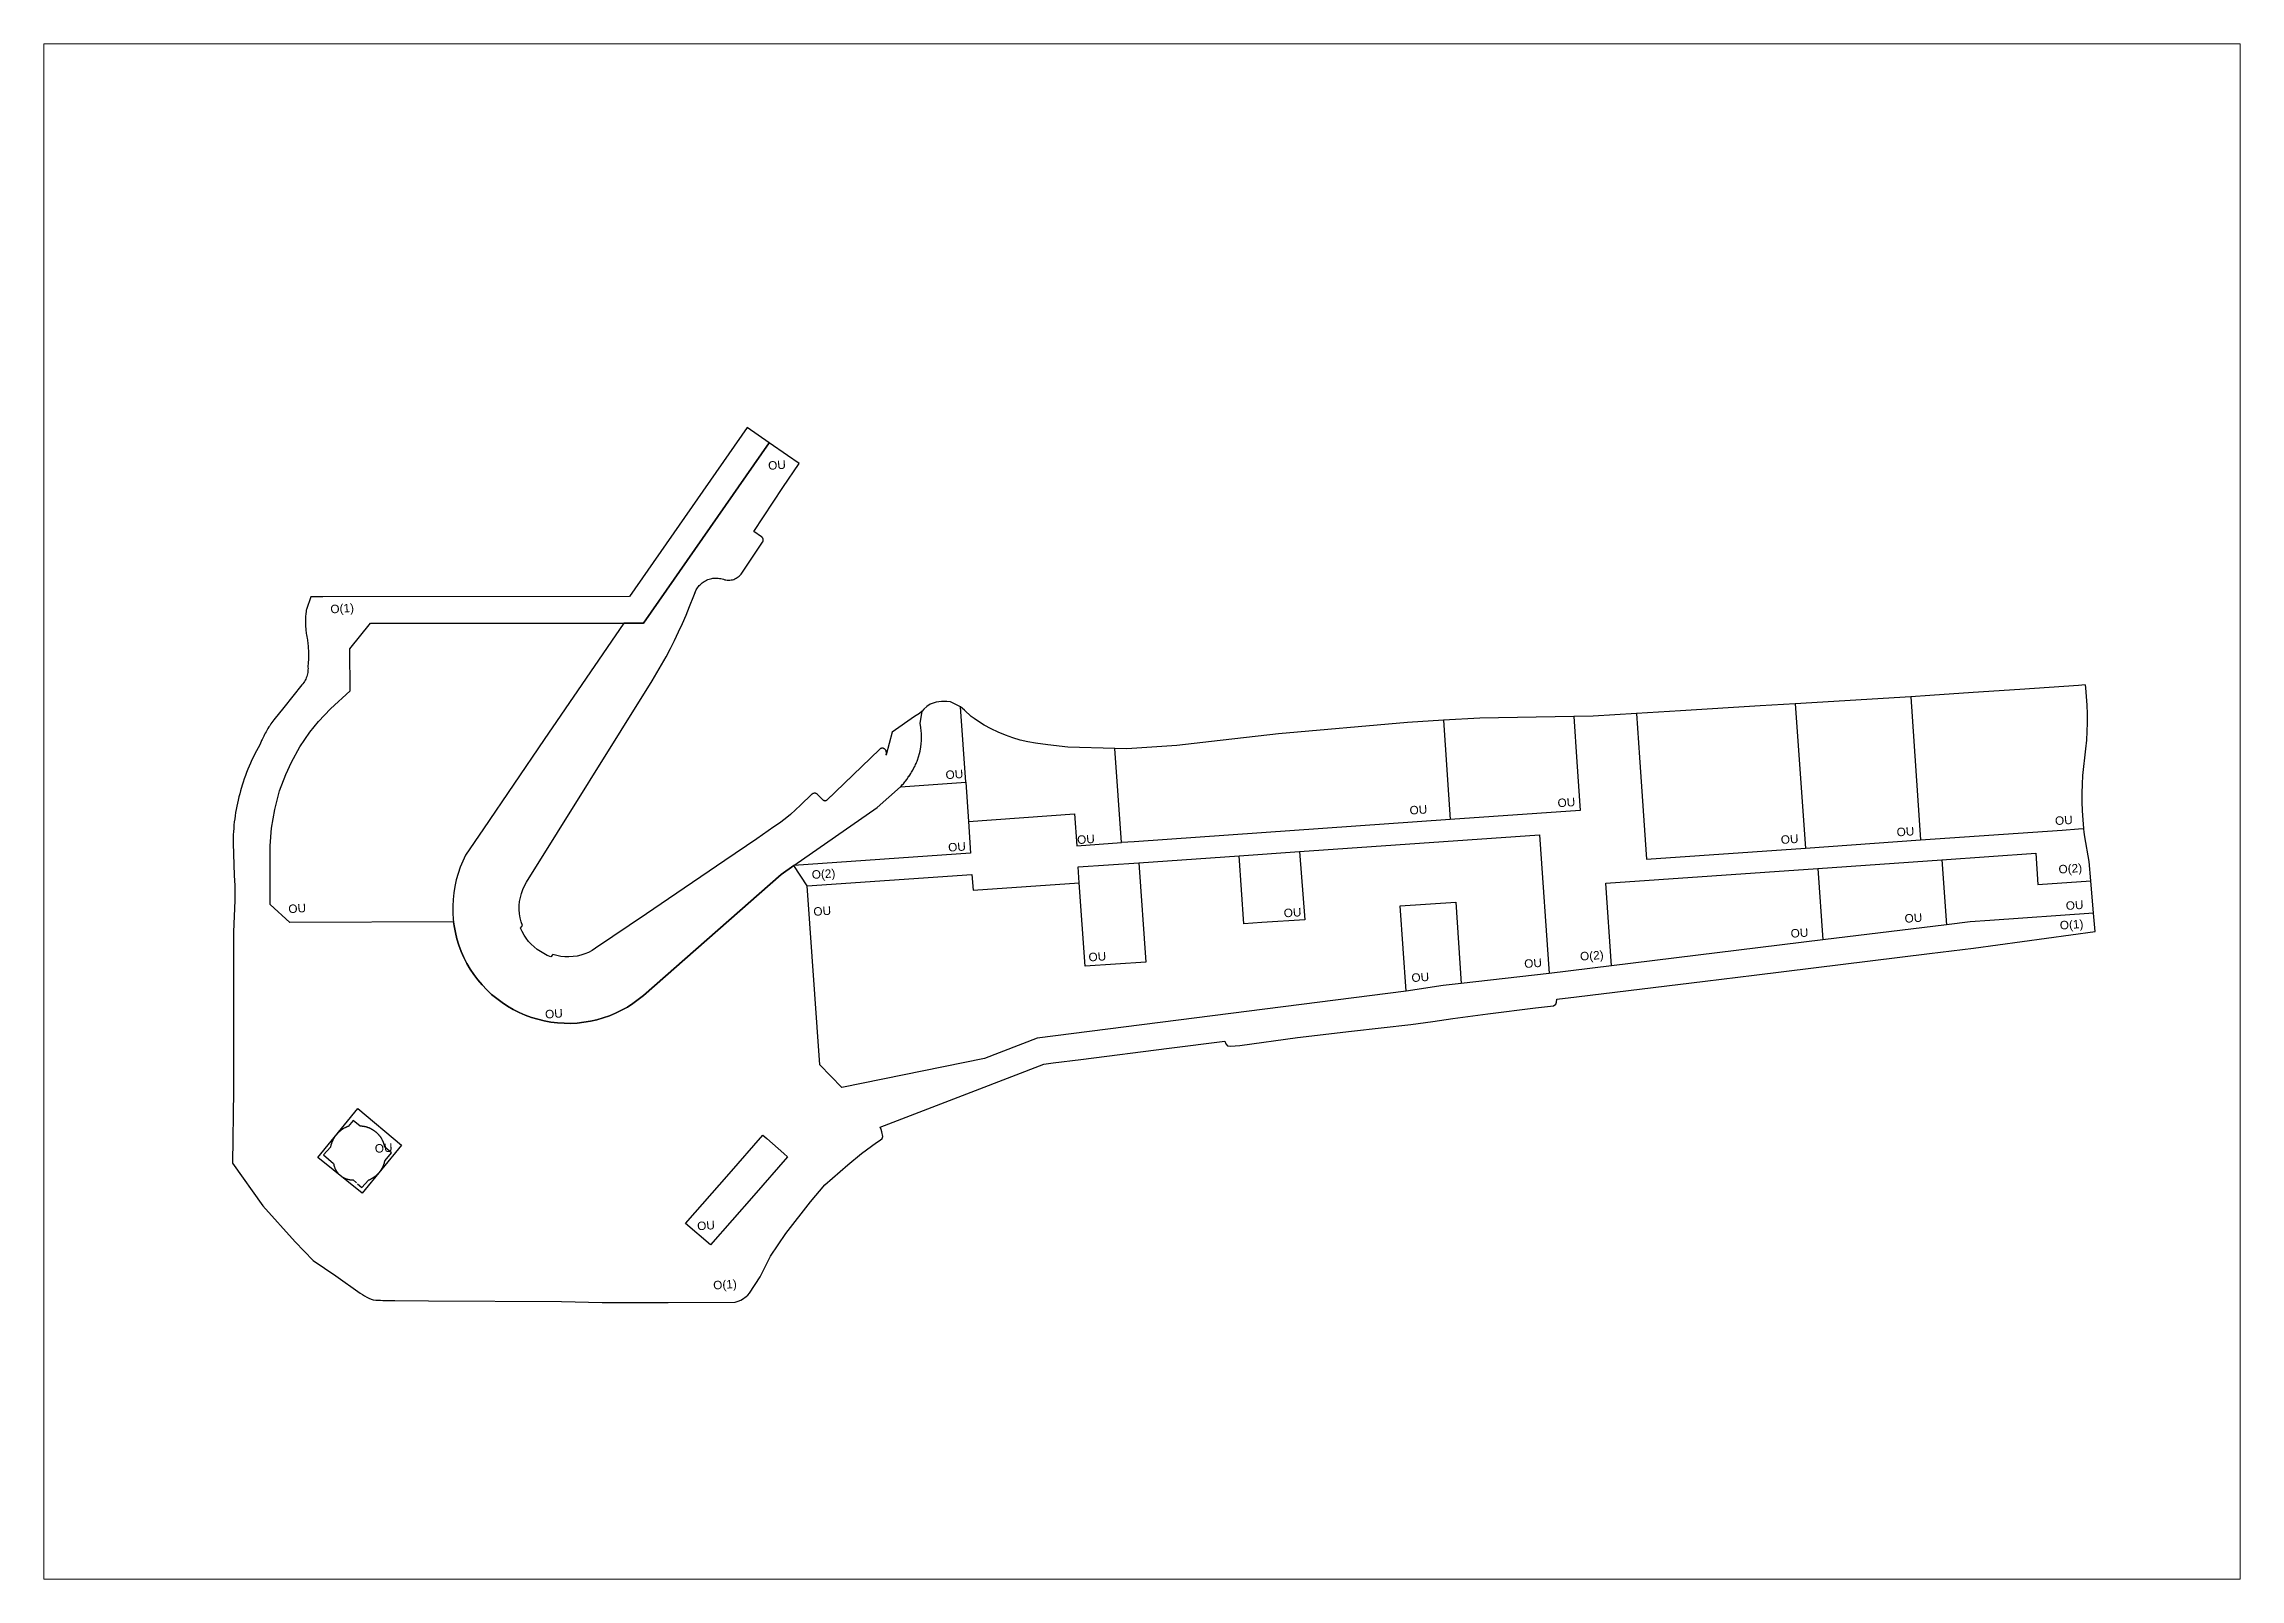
# Paper-space layout 'Layout1' of a CAD drawing. Header units: metres. Extents: x -663 to 991, y -393 to 763.
# The model-space entities are those that its viewports show. They can reach past a viewport. Long polylines and large blocks are cut down to what shows.
import ezdxf
from ezdxf.enums import TextEntityAlignment as Align

# ---------------------------------------------------------------- set-up
doc = ezdxf.new("R2010")
doc.units = ezdxf.units.M
doc.header["$MEASUREMENT"] = 0
doc.layers.get('0').update_dxf_attribs({"color": 4})
doc.layers.add('arc', color=4, linetype='Continuous', lineweight=30)
doc.layers.add('OZP_ZLABEL', color=4, linetype='Continuous', lineweight=0)
doc.styles.add('Arial', font='arial.ttf')

msp = doc.modelspace()

# ---------------------------------------------------------------- linework, layer by layer
at = {"layer": 'arc'}
for p, q in [((834493.647, 818132.1987), (834489.68, 818188.9407)), ((835118.343, 818191.3527), (835125.942, 818082.6477)), ((835205.331, 818196.6427), (835212.766, 818088.7177)), ((834853.477, 818178.8727), (834858.522, 818104.0457)), ((834610.993, 818086.7457), (834605.962, 818157.5547)), ((834426.893, 818113.1727), (834444.628, 818128.7717)), ((834444.628, 818128.7717), (834493.647, 818132.1987)), ((834493.647, 818132.1987), (834495.707, 818102.7427)), ((834364.181, 818069.4927), (834426.893, 818113.1727)), ((835125.942, 818082.6477), (835212.766, 818088.7177)), ((834623.99, 818071.6157), (834699.605, 818076.9007)), ((834699.605, 818076.9007), (834745.083, 818080.0787)), ((835135.238, 818067.2587), (835228.831, 818073.8017)), ((835228.831, 818073.8017), (835232.208, 818024.8957)), ((834374.299, 818054.1607), (834364.181, 818069.4927)), ((835135.238, 818067.2587), (835138.999, 818013.4607)), ((835232.208, 818024.8957), (835138.999, 818013.4607)), ((835250.058, 818027.0857), (835232.208, 818024.8957)), ((835138.999, 818013.4607), (834979.97, 817993.9977)), ((834932.96, 817988.1867), (834866.844, 817980.6157)), ((834979.97, 817993.9977), (834932.96, 817988.1867)), ((834853.302, 817979.0647), (834825.29, 817974.8547)), ((834866.844, 817980.6157), (834853.302, 817979.0647)), ((834005.795, 817849.7377), (834035.775, 817886.4317))]:
    msp.add_line(p, q, dxfattribs=at)
at = {"layer": 'arc', "flags": 128}
msp.add_lwpolyline([(834345.544, 818387.9167), (834329.103, 818399.3047), (834240.488, 818272.0507), (834009.599, 818271.9267), (834000.58, 818271.9217), (833997.164, 818262.3807), (833997.058, 818261.6887), (833996.896, 818260.4997), (833996.747, 818259.2087), (833996.679, 818258.5117), (833996.6, 818257.5767), (833996.534, 818256.6177), (833996.479, 818255.5687), (833996.445, 818254.5697), (833996.427, 818253.5697), (833996.424, 818252.7437), (833996.443, 818251.4697), (833996.483, 818250.3207), (833996.548, 818249.1227), (833996.638, 818247.9127), (833996.72, 818247.0297), (833996.794, 818246.3337), (833996.926, 818245.2417), (833997.07, 818244.2017), (833997.241, 818243.1147), (833997.469, 818241.8347), (833997.742, 818240.3697), (833997.891, 818239.4307), (833998.033, 818238.5047), (833998.172, 818237.4007), (833998.305, 818236.2577), (833998.424, 818235.0637), (833998.527, 818233.8537), (833998.597, 818232.7707), (833998.654, 818231.6717), (833998.697, 818230.4727), (833998.711, 818229.8727), (833998.723, 818229.1807), (833998.724, 818228.1237), (833998.711, 818227.0237), (833998.618, 818224.5047), (833998.492, 818222.6297), (833998.371, 818221.2847), (833998.214, 818219.8457), (833998.323, 818218.8277), (833998.372, 818217.8057), (833998.363, 818216.7827), (833998.294, 818215.7617), (833998.167, 818214.7467), (833997.981, 818213.7407), (833997.737, 818212.7467), (833997.436, 818211.7687), (833997.079, 818210.8097), (833996.667, 818209.8737), (833996.201, 818208.9627), (833995.684, 818208.0797), (833995.116, 818207.2287), (833994.5, 818206.4117), (833993.838, 818205.6317), (833980.211, 818188.5857), (833972.681, 818179.2357), (833971.964, 818178.2727), (833971.147, 818177.1357), (833970.434, 818176.1097), (833969.559, 818174.7997), (833968.924, 818173.8117), (833968.211, 818172.6647), (833967.544, 818171.5487), (833966.748, 818170.1617), (833966.193, 818169.1537), (833965.606, 818168.0507), (833965.037, 818166.9377), (833964.259, 818165.3417), (833963.868, 818164.5037), (833963.436, 818163.5467), (833963.155, 818162.9057), (833962.08, 818160.2987), (833960.819, 818158.0777), (833959.597, 818155.8337), (833958.415, 818153.5697), (833957.272, 818151.2857), (833956.17, 818148.9807), (833955.107, 818146.6577), (833954.086, 818144.3167), (833953.105, 818141.9577), (833952.166, 818139.5827), (833951.269, 818137.1907), (833950.413, 818134.7837), (833949.599, 818132.3627), (833948.828, 818129.9267), (833947.622, 818125.7827), (833946.964, 818123.4727), (833946.345, 818121.1517), (833945.767, 818118.8207), (833945.23, 818116.4787), (833944.734, 818114.1287), (833944.279, 818111.7697), (833943.866, 818109.4037), (833943.493, 818107.0307), (833943.163, 818104.6517), (833942.873, 818102.2677), (833942.626, 818099.8777), (833942.42, 818097.4847), (833942.256, 818095.0887), (833942.134, 818092.6897), (833942.054, 818090.2887), (833942.013, 818086.3877), (833942.843, 818061.9727), (833943.048, 818058.2037), (833943.187, 818054.4317), (833943.261, 818050.6587), (833943.268, 818046.8847), (833943.21, 818043.1107), (833942.223, 818019.5727), (833942.236, 817939.8587), (833942.16, 817899.9997), (833941.507, 817845.4517), (833964.235, 817813.2087), (833988.677, 817786.1057), (834002.376, 817772.0247), (834019.281, 817760.5867), (834037.714, 817747.4847), (834039.496, 817746.3747), (834041.036, 817745.4297), (834042.583, 817744.4957), (834044.136, 817743.5717), (834045.813, 817742.9017), (834047.558, 817742.4377), (834049.346, 817742.1857), (834051.152, 817742.1497), (834052.957, 817742.0767), (834054.764, 817742.0197), (834056.57, 817741.9767), (834058.377, 817741.9497), (834060.184, 817741.9377), (834061.991, 817741.9407), (834063.798, 817741.9597), (834089.232, 817741.5617), (834189.17, 817741.0927), (834219.96, 817740.4837), (834269.713, 817740.4017), (834320.077, 817740.6737), (834322.253, 817741.3157), (834324.267, 817742.1067), (834325.584, 817742.8647), (834328.314, 817744.9477), (834329.488, 817745.9927), (834330.732, 817747.3487), (834338.952, 817759.7527), (834346.594, 817775.3017), (834358.152, 817792.4807), (834376.739, 817816.2337), (834387.669, 817829.0167), (834404.859, 817844.0867), (834415.278, 817852.6347), (834426.377, 817860.8557), (834429.136, 817862.7057), (834430.618, 817863.8557), (834431.342, 817865.5047), (834430.542, 817868.8837), (834429.982, 817870.6017), (834429.275, 817872.4137), (834501.13, 817900.1867), (834552.389, 817919.8947), (834559.545, 817920.8057), (834580.378, 817923.4597), (834646.925, 817931.9357), (834688.682, 817937.2557), (834689.456, 817935.1987), (834690.753, 817933.8247), (834692.99, 817933.4477), (834700.046, 817934.0187), (834743.392, 817940.0637), (834784.218, 817944.8467), (834828.885, 817949.8777), (834845.297, 817952.0817), (834860.46, 817954.3727), (834886.823, 817957.8427), (834922.704, 817962.3367), (834936.203, 817963.8657), (834937.939, 817965.1077), (834938.643, 817966.6397), (834938.842, 817968.7577), (834953.571, 817970.5647), (835050.571, 817982.4637), (835087.375, 817986.9787), (835219.515, 818003.1877), (835252.625, 818007.2497), (835344.187, 818019.6867), (835343, 818033.6187), (835340.915, 818058.0797), (835339.686, 818072.5047), (835336.396, 818091.0897), (835335.806, 818094.5147), (835335.672, 818097.1117), (835335.649, 818097.3077), (835335.052, 818103.9717), (835334.653, 818110.6507), (835334.45, 818117.3377), (835334.442, 818124.0287), (835334.632, 818130.7167), (835335.017, 818137.3957), (835335.598, 818144.0617), (835336.374, 818150.7067), (835337.182, 818157.2687), (835337.787, 818163.8477), (835338.189, 818170.4417), (835338.387, 818177.0447), (835338.381, 818183.6517), (835338.172, 818190.2547), (835337.758, 818196.8487), (835337.142, 818203.4267), (835337.071, 818203.9427), (835336.972, 818204.4537), (835336.845, 818204.9587), (835336.691, 818205.4567), (835331.677, 818205.1217), (835287.36, 818202.1587), (835252.25, 818199.8117), (835219.703, 818197.6127), (835205.331, 818196.6427), (835118.343, 818191.3527), (835091.812, 818189.7497), (835031.937, 818185.9997), (834998.711, 818183.9177), (834966.122, 818181.8747), (834951.486, 818181.6497), (834880.689, 818180.5347), (834853.477, 818178.8727), (834826.437, 818177.2497), (834729.187, 818168.7497), (834678.625, 818162.8117), (834652.562, 818159.9367), (834615.062, 818157.3117), (834605.962, 818157.5547), (834570.562, 818158.4997), (834555.437, 818160.4997), (834546.312, 818161.6867), (834540.5, 818162.6867), (834534.75, 818163.9997), (834529.062, 818165.6867), (834523.5, 818167.6247), (834518.062, 818169.8747), (834512.75, 818172.4367), (834507.562, 818175.3117), (834502.562, 818178.4367), (834500, 818180.2497), (834497.75, 818181.8117), (834492.812, 818186.3747), (834489.68, 818188.9407), (834484.286, 818191.8107), (834482.088, 818192.6347), (834479.523, 818193.0477), (834475.494, 818193.0017), (834471.505, 818192.4607), (834466.977, 818190.9607), (834464.319, 818189.1697), (834462.141, 818187.3017), (834460.825, 818185.6387), (834458.739, 818183.9497), (834455.039, 818181.6197), (834438.28, 818169.8747), (834433.803, 818152.7937), (834433.836, 818153.0117), (834433.863, 818153.1827), (834433.888, 818153.3807), (834433.905, 818153.5597), (834433.921, 818153.7857), (834433.928, 818153.9557), (834433.931, 818154.1337), (834433.93, 818154.2897), (834433.922, 818154.5127), (834433.911, 818154.6927), (834433.895, 818154.8657), (834433.878, 818155.0227), (834433.853, 818155.2027), (834433.832, 818155.3337), (834433.768, 818155.6227), (834433.676, 818155.9037), (834433.556, 818156.1747), (834433.411, 818156.4317), (834433.241, 818156.6737), (834433.048, 818156.8987), (834432.834, 818157.1027), (834432.6, 818157.2847), (834432.35, 818157.4427), (834432.086, 818157.5747), (834431.81, 818157.6807), (834431.524, 818157.7597), (834431.233, 818157.8087), (834430.938, 818157.8297), (834430.642, 818157.8217), (834430.349, 818157.7847), (834430.06, 818157.7177), (834429.78, 818157.6237), (834429.51, 818157.5027), (834429.253, 818157.3557), (834429.013, 818157.1837), (834428.79, 818156.9887), (834389.128, 818118.6897), (834388.905, 818118.5047), (834388.659, 818118.3527), (834388.393, 818118.2387), (834388.113, 818118.1637), (834387.826, 818118.1307), (834387.537, 818118.1387), (834387.252, 818118.1887), (834386.977, 818118.2797), (834386.718, 818118.4087), (834386.48, 818118.5737), (834386.22, 818118.8217), (834382.132, 818123.0557), (834381.915, 818123.2587), (834381.68, 818123.4397), (834381.428, 818123.5957), (834381.161, 818123.7267), (834380.883, 818123.8307), (834380.597, 818123.9067), (834380.304, 818123.9537), (834380.007, 818123.9717), (834379.711, 818123.9607), (834379.417, 818123.9197), (834379.128, 818123.8497), (834378.848, 818123.7527), (834378.579, 818123.6277), (834378.323, 818123.4767), (834378.084, 818123.3017), (834377.863, 818123.1037), (834369.302, 818114.8367), (834365.516, 818111.3047), (834361.613, 818107.9027), (834357.596, 818104.6367), (834353.47, 818101.5087), (834353.374, 818101.4407), (834349.24, 818098.5227), (834336.276, 818089.6997), (834312.165, 818073.2897), (834269.74, 818044.4157), (834253.269, 818033.2057), (834214.984, 818007.1497), (834212.392, 818005.5237), (834209.673, 818004.1177), (834206.848, 818002.9437), (834203.934, 818002.0077), (834200.952, 818001.3187), (834197.924, 818000.8787), (834194.869, 818000.6937), (834191.81, 818000.7627), (834188.766, 818001.0857), (834185.761, 818001.6617), (834182.813, 818002.4847), (834181.316, 818000.7377), (834178.572, 818001.8317), (834175.919, 818003.1297), (834173.37, 818004.6227), (834170.942, 818006.3037), (834168.646, 818008.1627), (834166.498, 818010.1897), (834164.508, 818012.3727), (834162.688, 818014.6987), (834161.048, 818017.1557), (834159.598, 818019.7297), (834158.346, 818022.4047), (834159.885, 818024.1997), (834158.893, 818027.1287), (834158.152, 818030.1307), (834157.665, 818033.1847), (834157.437, 818036.2677), (834157.469, 818039.3597), (834157.76, 818042.4377), (834158.31, 818045.4807), (834159.113, 818048.4667), (834160.164, 818051.3747), (834161.456, 818054.1837), (834162.98, 818056.8747), (834257.497, 818208.5257), (834261.132, 818214.4917), (834264.645, 818220.5307), (834268.035, 818226.6397), (834271.3, 818232.8157), (834274.439, 818239.0567), (834277.452, 818245.3607), (834280.335, 818251.7237), (834283.089, 818258.1447), (834285.712, 818264.6197), (834288.886, 818272.6897), (834289.865, 818275.1777), (834290.258, 818276.0957), (834290.704, 818276.9897), (834291.201, 818277.8557), (834291.749, 818278.6907), (834292.345, 818279.4927), (834292.987, 818280.2577), (834293.673, 818280.9847), (834294.4, 818281.6687), (834295.166, 818282.3097), (834295.969, 818282.9047), (834296.805, 818283.4517), (834297.671, 818283.9477), (834298.566, 818284.3927), (834299.485, 818284.7837), (834300.425, 818285.1207), (834301.383, 818285.4017), (834302.357, 818285.6257), (834303.342, 818285.7927), (834304.335, 818285.9017), (834305.332, 818285.9517), (834306.331, 818285.9427), (834307.328, 818285.8757), (834308.319, 818285.7497), (834309.3, 818285.5667), (834310.27, 818285.3257), (834311.223, 818285.0277), (834312.166, 818284.7457), (834313.129, 818284.5417), (834314.105, 818284.4167), (834315.088, 818284.3727), (834316.072, 818284.4097), (834317.049, 818284.5267), (834318.014, 818284.7237), (834318.958, 818284.9987), (834319.878, 818285.3507), (834320.765, 818285.7767), (834321.614, 818286.2737), (834322.42, 818286.8387), (834323.177, 818287.4687), (834323.88, 818288.1577), (834324.523, 818288.9017), (834325.104, 818289.6977), (834334.174, 818303.2447), (834340.67, 818312.9477), (834340.822, 818313.2007), (834340.949, 818313.4677), (834341.048, 818313.7457), (834341.12, 818314.0317), (834341.163, 818314.3227), (834341.177, 818314.6177), (834341.163, 818314.9127), (834341.119, 818315.2037), (834341.048, 818315.4897), (834340.948, 818315.7677), (834340.822, 818316.0337), (834340.67, 818316.2867), (834340.494, 818316.5237), (834340.295, 818316.7417), (834340.076, 818316.9397), (834339.839, 818317.1147), (834334.004, 818320.9977), (834355.875, 818354.0617), (834368.25, 818372.1867), (834359.5, 818378.2497)], close=True, dxfattribs=at)
for points in [[(834236.23, 818252.0487), (834250.936, 818252.0567), (834345.544, 818387.9167)], [(834015.248, 818187.5427), (834030.052, 818200.9997), (834029.85, 818232.6867), (834045.337, 818251.9457), (834236.23, 818252.0487)], [(834236.23, 818252.0487), (834176.136, 818164.3627), (834130.474, 818097.1437), (834116.993, 818077.2987), (834114.839, 818072.7967), (834112.948, 818068.1787), (834111.324, 818063.4597), (834109.974, 818058.6547), (834108.902, 818053.7807), (834108.111, 818048.8527), (834107.605, 818043.8877), (834107.384, 818038.9017), (834107.449, 818033.9117), (834107.801, 818028.9337), (834108, 818027.1267)], [(833969.89, 818040.2267), (833969.928, 818062.4427), (833969.964, 818084.4137), (833970.93, 818097.5337), (833973.343, 818111.6387), (833977.02, 818125.7287), (833981.574, 818138.0947), (833985.879, 818147.4477), (833992.312, 818158.9477), (833999.722, 818169.8427), (834006.164, 818177.8767), (834015.248, 818187.5427)], [(834444.628, 818128.7717), (834444.672, 818128.8207), (834444.721, 818128.8747), (834444.843, 818129.0087), (834445.11, 818129.3037), (834446.168, 818130.5087), (834446.682, 818131.1037), (834447.235, 818131.7687), (834447.84, 818132.5207), (834448.206, 818132.9827), (834449.212, 818134.2967), (834450.427, 818135.9747), (834450.777, 818136.5137), (834451.001, 818136.8497), (834451.518, 818137.6077), (834452.211, 818138.6867), (834452.416, 818139.0227), (834452.646, 818139.3917), (834452.916, 818139.8417), (834453.79, 818141.3237), (834454.67, 818142.9677), (834455.235, 818144.0637), (834455.518, 818144.6287), (834455.9, 818145.4757), (834456.232, 818146.2397), (834456.614, 818147.1027), (834456.996, 818148.0827), (834457.328, 818148.9297), (834458.153, 818151.3457), (834458.82, 818153.8237), (834459.298, 818155.7147), (834459.859, 818158.8467), (834460.137, 818161.0197), (834460.368, 818163.5857), (834460.4, 818165.2017), (834460.421, 818167.0337), (834460.363, 818168.8987), (834460.221, 818170.9677), (834459.937, 818173.4217), (834459.693, 818175.1257), (834459.43, 818176.4437), (834460.825, 818185.6387)], [(834951.486, 818181.6497), (834953.896, 818147.5127), (834956.457, 818110.8907), (834858.522, 818104.0457)], [(834998.711, 818183.9177), (835001.085, 818150.8067), (835006.431, 818074.2927), (835125.942, 818082.6477)], [(834433.803, 818152.7937), (834433.769, 818152.6527), (834433.728, 818152.4867)], [(834495.707, 818102.7427), (834575.548, 818108.3277), (834577.22, 818084.3857), (834610.993, 818086.7457)], [(834858.522, 818104.0457), (834620.579, 818087.4157), (834610.993, 818086.7457)], [(834495.707, 818102.7427), (834497.377, 818078.8047), (834364.181, 818069.4927)], [(834745.083, 818080.0787), (834925.654, 818092.6997), (834932.96, 817988.1867)], [(835212.766, 818088.7177), (835319.27, 818096.1627), (835331.665, 818097.0297), (835335.649, 818097.3077)], [(834579.173, 818056.4537), (834578.337, 818068.4247), (834623.99, 818071.6157)], [(834623.99, 818071.6157), (834629.22, 817996.7997), (834583.568, 817993.5917), (834579.173, 818056.4537)], [(834716.664, 818026.4687), (834703.196, 818025.5387), (834699.605, 818076.9007)], [(834745.083, 818080.0787), (834748.986, 818028.7057), (834716.664, 818026.4687)], [(835228.831, 818073.8017), (835299.434, 818078.7377), (835301.075, 818055.2947), (835340.915, 818058.0797)], [(834364.181, 818069.4927), (834354.591, 818062.8127), (834250.993, 817971.6387), (834247.117, 817968.4947), (834243.067, 817965.5787), (834238.857, 817962.8987), (834234.5, 817960.4657), (834230.01, 817958.2857), (834225.402, 817956.3677), (834220.693, 817954.7167), (834215.896, 817953.3397), (834211.028, 817952.2397), (834206.105, 817951.4207), (834201.143, 817950.8857), (834196.158, 817950.6357), (834191.168, 817950.6727), (834186.188, 817950.9957), (834181.234, 817951.6047), (834176.324, 817952.4967), (834171.473, 817953.6687), (834166.697, 817955.1167), (834162.012, 817956.8377), (834157.433, 817958.8237), (834152.977, 817961.0697), (834148.656, 817963.5667), (834144.486, 817966.3087), (834140.48, 817969.2847), (834136.651, 817972.4867), (834133.012, 817975.9017), (834129.576, 817979.5207), (834126.352, 817983.3317), (834123.353, 817987.3197), (834120.588, 817991.4747), (834118.065, 817995.7807), (834115.794, 818000.2247), (834113.781, 818004.7917), (834112.034, 818009.4667), (834110.558, 818014.2337), (834109.358, 818019.0787), (834108.438, 818023.9837), (834108, 818027.1267)], [(834374.299, 818054.1607), (834498.378, 818062.6617), (834499.188, 818050.8637), (834579.173, 818056.4537)], [(834825.29, 817974.8547), (834547.384, 817939.4187), (834507.882, 817924.2087), (834400.422, 817902.3307), (834383.724, 817919.3337), (834374.299, 818054.1607)], [(834979.97, 817993.9977), (834975.628, 818056.1007), (835135.238, 818067.2587)], [(834108, 818027.1267), (833984.641, 818026.6997), (833969.89, 818040.2267)], [(834825.29, 817974.8547), (834820.773, 818039.0097), (834862.709, 818041.9417), (834866.844, 817980.6157)], [(835343, 818033.6187), (835264.778, 818028.1967), (835250.058, 818027.0857)], [(834035.775, 817886.4317), (834068.673, 817858.8167), (834039.196, 817822.6357), (834005.795, 817849.7377)], [(834343.936, 817863.8127), (834356.725, 817852.6127), (834359.508, 817850.1747), (834334.025, 817821.0797), (834301.497, 817783.9407), (834282.583, 817799.8347), (834315.423, 817837.3297)], [(834315.423, 817837.3297), (834340.927, 817866.4487), (834343.936, 817863.8127)]]:
    msp.add_lwpolyline(points, dxfattribs=at)
at = {"layer": 'Defpoints'}
msp.add_lwpolyline([(834257.497, 818208.5257), (834261.132, 818214.4917), (834264.645, 818220.5307), (834268.035, 818226.6397), (834271.3, 818232.8157), (834274.439, 818239.0567), (834277.452, 818245.3607), (834280.335, 818251.7237), (834283.089, 818258.1447), (834285.712, 818264.6197), (834288.886, 818272.6897), (834290.1076, 818275.7942), (834290.704, 818276.9897), (834291.201, 818277.8557), (834291.749, 818278.6907), (834292.345, 818279.4927), (834292.987, 818280.2577), (834293.673, 818280.9847), (834294.4, 818281.6687), (834295.166, 818282.3097), (834295.969, 818282.9047), (834296.805, 818283.4517), (834297.671, 818283.9477), (834298.566, 818284.3927), (834299.485, 818284.7837), (834300.425, 818285.1207), (834301.383, 818285.4017), (834302.357, 818285.6257), (834303.342, 818285.7927), (834304.335, 818285.9017), (834305.332, 818285.9517), (834306.331, 818285.9427), (834307.328, 818285.8757), (834308.319, 818285.7497), (834309.3, 818285.5667), (834310.27, 818285.3257), (834311.223, 818285.0277), (834312.166, 818284.7457), (834313.129, 818284.5417), (834314.105, 818284.4167), (834315.088, 818284.3727), (834316.072, 818284.4097), (834317.049, 818284.5267), (834318.014, 818284.7237), (834318.958, 818284.9987), (834319.878, 818285.3507), (834320.765, 818285.7767), (834321.614, 818286.2737), (834322.42, 818286.8387), (834323.177, 818287.4687), (834323.88, 818288.1577), (834324.523, 818288.9017), (834325.104, 818289.6977), (834334.174, 818303.2447), (834340.67, 818312.9477), (834340.822, 818313.2007), (834340.949, 818313.4677), (834341.048, 818313.7457), (834341.12, 818314.0317), (834341.163, 818314.3227), (834341.177, 818314.6177), (834341.163, 818314.9127), (834341.119, 818315.2037), (834341.048, 818315.4897), (834340.948, 818315.7677), (834340.822, 818316.0337), (834340.67, 818316.2867), (834340.494, 818316.5237), (834340.295, 818316.7417), (834340.076, 818316.9397), (834339.839, 818317.1147), (834334.004, 818320.9977), (834355.875, 818354.0617), (834368.25, 818372.1867), (834359.5, 818378.2497), (834345.544, 818387.9167), (834250.936, 818252.0567), (834236.23, 818252.0487), (834176.136, 818164.3627), (834130.474, 818097.1437), (834116.993, 818077.2987), (834114.839, 818072.7967), (834112.948, 818068.1787), (834111.324, 818063.4597), (834109.974, 818058.6547), (834108.902, 818053.7807), (834108.111, 818048.8527), (834107.605, 818043.8877), (834107.384, 818038.9017), (834107.449, 818033.9117), (834107.801, 818028.9337), (834108, 818027.1267), (834108.438, 818023.9837), (834109.358, 818019.0787), (834110.558, 818014.2337), (834112.034, 818009.4667), (834113.781, 818004.7917), (834115.794, 818000.2247), (834118.065, 817995.7807), (834120.588, 817991.4747), (834123.353, 817987.3197), (834126.352, 817983.3317), (834129.576, 817979.5207), (834133.012, 817975.9017), (834136.651, 817972.4867), (834140.48, 817969.2847), (834144.486, 817966.3087), (834148.656, 817963.5667), (834152.977, 817961.0697), (834157.433, 817958.8237), (834162.012, 817956.8377), (834166.697, 817955.1167), (834171.473, 817953.6687), (834176.324, 817952.4967), (834181.234, 817951.6047), (834186.188, 817950.9957), (834191.168, 817950.6727), (834196.158, 817950.6357), (834201.143, 817950.8857), (834206.105, 817951.4207), (834211.028, 817952.2397), (834215.896, 817953.3397), (834220.693, 817954.7167), (834225.402, 817956.3677), (834230.01, 817958.2857), (834234.5, 817960.4657), (834238.857, 817962.8987), (834243.067, 817965.5787), (834247.117, 817968.4947), (834250.993, 817971.6387), (834354.591, 818062.8127), (834364.181, 818069.4927), (834426.893, 818113.1727), (834444.628, 818128.7717), (834444.672, 818128.8207), (834445.0018, 818129.1841), (834445.11, 818129.3037), (834446.168, 818130.5087), (834446.682, 818131.1037), (834447.235, 818131.7687), (834447.84, 818132.5207), (834448.206, 818132.9827), (834449.212, 818134.2967), (834450.427, 818135.9747), (834450.8797, 818136.6718), (834451.518, 818137.6077), (834452.211, 818138.6867), (834452.416, 818139.0227), (834452.646, 818139.3917), (834452.916, 818139.8417), (834453.79, 818141.3237), (834454.67, 818142.9677), (834455.235, 818144.0637), (834455.518, 818144.6287), (834455.9, 818145.4757), (834456.232, 818146.2397), (834456.614, 818147.1027), (834456.996, 818148.0827), (834457.328, 818148.9297), (834458.153, 818151.3457), (834458.82, 818153.8237), (834459.298, 818155.7147), (834459.859, 818158.8467), (834460.137, 818161.0197), (834460.368, 818163.5857), (834460.4, 818165.2017), (834460.421, 818167.0337), (834460.363, 818168.8987), (834460.221, 818170.9677), (834459.937, 818173.4217), (834459.693, 818175.1257), (834459.43, 818176.4437), (834460.825, 818185.6387), (834458.739, 818183.9497), (834455.039, 818181.6197), (834438.28, 818169.8747), (834433.803, 818152.7937), (834433.8686, 818153.2271), (834433.888, 818153.3807), (834433.905, 818153.5597), (834433.921, 818153.7857), (834433.928, 818153.9557), (834433.931, 818154.1337), (834433.93, 818154.2897), (834433.922, 818154.5127), (834433.911, 818154.6927), (834433.895, 818154.8657), (834433.878, 818155.0227), (834433.853, 818155.2027), (834433.832, 818155.3337), (834433.768, 818155.6227), (834433.676, 818155.9037), (834433.556, 818156.1747), (834433.411, 818156.4317), (834433.241, 818156.6737), (834433.048, 818156.8987), (834432.834, 818157.1027), (834432.6, 818157.2847), (834432.35, 818157.4427), (834432.086, 818157.5747), (834431.81, 818157.6807), (834431.524, 818157.7597), (834431.233, 818157.8087), (834430.938, 818157.8297), (834430.642, 818157.8217), (834430.349, 818157.7847), (834430.06, 818157.7177), (834429.78, 818157.6237), (834429.51, 818157.5027), (834429.253, 818157.3557), (834429.013, 818157.1837), (834428.79, 818156.9887), (834388.7638, 818118.338), (834387.6789, 818118.0474), (834386.6879, 818118.3754), (834386.22, 818118.8217), (834382.132, 818123.0557), (834381.915, 818123.2587), (834381.68, 818123.4397), (834381.428, 818123.5957), (834381.161, 818123.7267), (834380.883, 818123.8307), (834380.597, 818123.9067), (834380.304, 818123.9537), (834380.007, 818123.9717), (834379.711, 818123.9607), (834379.417, 818123.9197), (834379.128, 818123.8497), (834378.848, 818123.7527), (834378.579, 818123.6277), (834378.323, 818123.4767), (834378.084, 818123.3017), (834377.863, 818123.1037), (834369.302, 818114.8367), (834365.516, 818111.3047), (834361.613, 818107.9027), (834357.596, 818104.6367), (834353.4654, 818101.5052), (834349.24, 818098.5227), (834336.276, 818089.6997), (834312.165, 818073.2897), (834269.74, 818044.4157), (834253.269, 818033.2057), (834214.984, 818007.1497), (834212.392, 818005.5237), (834209.673, 818004.1177), (834206.848, 818002.9437), (834203.934, 818002.0077), (834200.952, 818001.3187), (834197.924, 818000.8787), (834194.869, 818000.6937), (834191.81, 818000.7627), (834188.766, 818001.0857), (834185.761, 818001.6617), (834182.813, 818002.4847), (834181.316, 818000.7377), (834178.572, 818001.8317), (834175.919, 818003.1297), (834173.37, 818004.6227), (834170.942, 818006.3037), (834168.646, 818008.1627), (834166.498, 818010.1897), (834164.508, 818012.3727), (834162.688, 818014.6987), (834161.048, 818017.1557), (834159.598, 818019.7297), (834158.346, 818022.4047), (834159.885, 818024.1997), (834158.893, 818027.1287), (834158.152, 818030.1307), (834157.665, 818033.1847), (834157.437, 818036.2677), (834157.469, 818039.3597), (834157.76, 818042.4377), (834158.31, 818045.4807), (834159.113, 818048.4667), (834160.164, 818051.3747), (834161.456, 818054.1837), (834162.98, 818056.8747)], close=True, dxfattribs=at)
at = {"layer": 'Defpoints', "flags": 128}
msp.add_lwpolyline([(834035.695, 817829.831), (834038.993, 817826.938), (834043.916, 817832.649), (834044.285, 817832.794), (834044.562, 817832.909), (834044.838, 817833.028), (834045.111, 817833.151), (834045.383, 817833.278), (834045.653, 817833.41), (834045.92, 817833.545), (834046.186, 817833.684), (834046.45, 817833.828), (834046.711, 817833.975), (834046.97, 817834.126), (834047.227, 817834.281), (834047.481, 817834.44), (834047.733, 817834.603), (834047.983, 817834.769), (834048.23, 817834.94), (834048.474, 817835.114), (834048.716, 817835.291), (834048.955, 817835.472), (834049.191, 817835.657), (834049.425, 817835.846), (834049.656, 817836.037), (834049.883, 817836.233), (834050.108, 817836.431), (834050.33, 817836.633), (834050.549, 817836.839), (834050.764, 817837.047), (834050.977, 817837.259), (834051.186, 817837.474), (834051.392, 817837.692), (834051.594, 817837.914), (834051.794, 817838.138), (834051.989, 817838.365), (834052.182, 817838.595), (834052.371, 817838.828), (834052.556, 817839.064), (834052.738, 817839.303), (834052.916, 817839.544), (834053.091, 817839.788), (834053.262, 817840.035), (834053.429, 817840.284), (834053.592, 817840.535), (834053.752, 817840.789), (834053.908, 817841.046), (834054.06, 817841.304), (834054.208, 817841.565), (834054.352, 817841.829), (834054.492, 817842.094), (834054.628, 817842.361), (834054.76, 817842.631), (834054.888, 817842.902), (834055.011, 817843.175), (834055.131, 817843.45), (834055.247, 817843.727), (834055.358, 817844.006), (834055.465, 817844.286), (834055.568, 817844.568), (834055.667, 817844.851), (834055.761, 817845.136), (834055.851, 817845.422), (834055.937, 817845.709), (834056.018, 817845.998), (834056.096, 817846.288), (834056.168, 817846.579), (834056.237, 817846.871), (834056.301, 817847.164), (834056.36, 817847.458), (834061.308, 817853.144), (834056.209, 817857.405), (834056.092, 817857.987), (834056.026, 817858.279), (834055.955, 817858.571), (834055.88, 817858.861), (834055.8, 817859.151), (834055.716, 817859.439), (834055.627, 817859.725), (834055.534, 817860.01), (834055.437, 817860.294), (834055.335, 817860.576), (834055.229, 817860.857), (834055.118, 817861.136), (834055.003, 817861.413), (834054.884, 817861.688), (834054.761, 817861.962), (834054.633, 817862.233), (834054.501, 817862.503), (834054.365, 817862.77), (834054.225, 817863.035), (834054.081, 817863.298), (834053.933, 817863.559), (834053.78, 817863.818), (834053.624, 817864.074), (834053.464, 817864.327), (834053.3, 817864.578), (834053.132, 817864.827), (834052.96, 817865.073), (834052.784, 817865.316), (834052.605, 817865.556), (834052.422, 817865.794), (834052.235, 817866.029), (834052.044, 817866.261), (834051.85, 817866.489), (834051.653, 817866.715), (834051.452, 817866.938), (834051.247, 817867.157), (834051.04, 817867.374), (834050.828, 817867.587), (834050.614, 817867.797), (834050.396, 817868.003), (834050.176, 817868.206), (834049.952, 817868.406), (834049.725, 817868.602), (834049.495, 817868.795), (834049.262, 817868.984), (834049.026, 817869.169), (834048.787, 817869.351), (834048.545, 817869.528), (834048.301, 817869.703), (834048.054, 817869.873), (834047.805, 817870.039), (834047.553, 817870.202), (834047.298, 817870.361), (834047.041, 817870.515), (834046.781, 817870.666), (834046.52, 817870.813), (834046.256, 817870.955), (834045.99, 817871.094), (834045.721, 817871.228), (834045.451, 817871.358), (834045.179, 817871.484), (834044.905, 817871.606), (834044.629, 817871.723), (834044.351, 817871.837), (834044.071, 817871.945), (834043.79, 817872.05), (834043.507, 817872.15), (834043.223, 817872.246), (834042.937, 817872.337), (834042.65, 817872.424), (834042.361, 817872.506), (834042.072, 817872.584), (834041.781, 817872.657), (834041.489, 817872.726), (834041.196, 817872.79), (834040.902, 817872.85), (834040.607, 817872.905), (834040.311, 817872.956), (834040.015, 817873.002), (834039.718, 817873.043), (834039.42, 817873.08), (834039.122, 817873.112), (834038.823, 817873.14), (834038.524, 817873.163), (834038.224, 817873.181), (834037.925, 817873.194), (834037.625, 817873.203), (834032.491, 817877.519), (834028.539, 817873.083), (834028.153, 817872.93), (834027.876, 817872.814), (834027.601, 817872.695), (834027.327, 817872.571), (834027.055, 817872.444), (834026.785, 817872.313), (834026.517, 817872.179), (834026.251, 817872.041), (834025.987, 817871.899), (834025.725, 817871.753), (834025.464, 817871.604), (834025.206, 817871.451), (834024.95, 817871.294), (834024.697, 817871.134), (834024.445, 817870.97), (834024.196, 817870.803), (834023.949, 817870.633), (834023.705, 817870.459), (834023.463, 817870.282), (834023.223, 817870.101), (834022.986, 817869.917), (834022.752, 817869.73), (834022.52, 817869.539), (834022.291, 817869.345), (834022.065, 817869.148), (834021.841, 817868.948), (834021.621, 817868.745), (834021.403, 817868.539), (834021.188, 817868.329), (834020.976, 817868.117), (834020.767, 817867.902), (834020.561, 817867.684), (834020.358, 817867.463), (834020.158, 817867.239), (834019.961, 817867.013), (834019.768, 817866.784), (834019.577, 817866.552), (834019.39, 817866.317), (834019.206, 817866.08), (834019.026, 817865.841), (834018.849, 817865.599), (834018.675, 817865.354), (834018.505, 817865.107), (834018.338, 817864.858), (834018.175, 817864.606), (834018.015, 817864.352), (834017.858, 817864.096), (834017.706, 817863.838), (834017.557, 817863.577), (834017.411, 817863.315), (834017.27, 817863.051), (834017.131, 817862.784), (834016.997, 817862.516), (834016.867, 817862.246), (834016.74, 817861.974), (834016.617, 817861.701), (834016.498, 817861.425), (834016.382, 817861.148), (834016.271, 817860.87), (834016.163, 817860.59), (834016.06, 817860.308), (834015.96, 817860.025), (834015.864, 817859.741), (834015.772, 817859.455), (834015.685, 817859.168), (834015.601, 817858.88), (834015.521, 817858.591), (834015.445, 817858.301), (834015.374, 817858.01), (834015.306, 817857.717), (834015.242, 817857.424), (834010.14, 817851.614), (834017.621, 817845.086), (834017.714, 817844.524), (834017.772, 817844.23), (834017.836, 817843.937), (834017.906, 817843.645), (834017.983, 817843.355), (834018.065, 817843.067), (834018.154, 817842.78), (834018.248, 817842.495), (834018.348, 817842.212), (834018.454, 817841.932), (834018.566, 817841.654), (834018.684, 817841.378), (834018.808, 817841.104), (834018.937, 817840.833), (834019.072, 817840.565), (834019.212, 817840.3), (834019.358, 817840.038), (834019.509, 817839.779), (834019.666, 817839.523), (834019.828, 817839.271), (834019.995, 817839.022), (834020.167, 817838.776), (834020.345, 817838.534), (834020.527, 817838.296), (834020.715, 817838.062), (834020.907, 817837.832), (834021.104, 817837.606), (834021.306, 817837.384), (834021.512, 817837.166), (834021.723, 817836.952), (834021.938, 817836.743), (834022.158, 817836.539), (834022.381, 817836.339), (834022.609, 817836.144), (834022.841, 817835.954), (834023.077, 817835.768), (834023.317, 817835.588), (834023.56, 817835.412), (834023.807, 817835.242), (834024.058, 817835.077), (834024.311, 817834.917), (834024.569, 817834.763), (834024.829, 817834.613), (834025.092, 817834.47), (834025.359, 817834.332), (834025.628, 817834.199), (834025.9, 817834.072), (834026.174, 817833.951), (834026.451, 817833.836), (834026.73, 817833.726), (834027.012, 817833.622), (834027.295, 817833.524), (834027.581, 817833.433), (834027.868, 817833.347), (834028.157, 817833.267), (834028.448, 817833.193), (834028.74, 817833.125), (834029.034, 817833.063), (834029.329, 817833.008), (834029.625, 817832.958), (834029.921, 817832.915), (834030.219, 817832.878), (834030.518, 817832.848), (834030.817, 817832.823), (834031.116, 817832.805), (834031.416, 817832.793), (834031.716, 817832.787), (834032.016, 817832.788), (834032.316, 817832.794), (834034.879, 817830.546)], dxfattribs=at)

# ---------------------------------------------------------------- texts
at = {"layer": 'OZP_ZLABEL', "style": 'Arial'}
for s, p in [('OU', (834351.5108, 818371.046)), ('O(1)', (834024.0724, 818263.103)), ('OU', (834485.1218, 818138.119)), ('OU', (834945.9958, 818116.963)), ('OU', (834834.5438, 818111.433)), ('OU', (835320.5913, 818103.557)), ('OU', (834487.0698, 818083.539)), ('OU', (834584.1845, 818089.2573)), ('OU', (835114.0928, 818089.319)), ('OU', (835201.3198, 818095.033)), ('O(2)', (835325.4464, 818067.197)), ('O(2)', (834386.5819, 818063.173)), ('OU', (833990.2223, 818037.177)), ('OU', (834385.5997, 818035.1569)), ('OU', (834739.7798, 818034.05)), ('OU', (835328.7033, 818039.608)), ('OU', (835121.5103, 818018.734)), ('OU', (835207.3133, 818029.975)), ('O(1)', (835326.4094, 818025.03)), ('OU', (834592.7628, 818000.87)), ('O(2)', (834965.1349, 818001.674)), ('OU', (834835.9508, 817985.343)), ('OU', (834920.8833, 817995.927)), ('OU', (834183.5468, 817957.848)), ('OU', (834055.3163, 817856.734)), ('OU', (834298.0613, 817798.392)), ('O(1)', (834312.3444, 817753.958))]:
    msp.add_text(s, height=6.35001, rotation=4, dxfattribs=at).set_placement(p, align=Align.MIDDLE_CENTER)

psp = doc.layouts.get("Layout1")

# ---------------------------------------------------------------- viewports
at = {"layer": '0'}
psp.add_viewport(center=(163.6, 185.3), size=(1653.8, 1156.062), view_center_point=(834626.3926, 818110.1505), view_height=1156.061756, dxfattribs=at)

doc.saveas('drawing.dxf')
